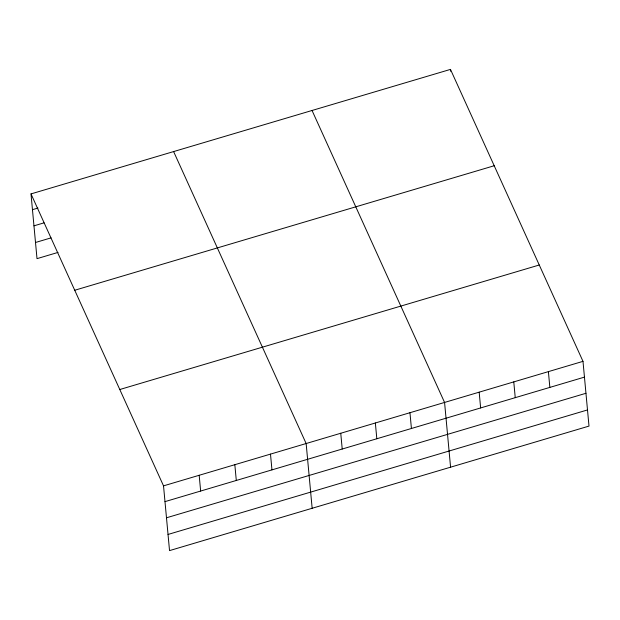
<?xml version="1.0" encoding="UTF-8"?>
<svg xmlns="http://www.w3.org/2000/svg" width="620" height="620" viewBox="0 0 620 620"><rect width="100%" height="100%" fill="white"/><g stroke="black" fill="none" stroke-linecap="round" stroke-linejoin="round"><path stroke-width="0.93" d="M31 193.905L450.469 69.394L582.994 361.351L589 426.095L169.531 550.607L163.525 485.863L31 193.905L37.006 258.649L58.032 252.41M32.465 209.676L37.952 208.049M33.961 225.835L44.02 222.851M35.511 242.49L51.049 237.871M74.733 290.253L494.202 165.742M119.792 389.515L539.261 265.004M163.525 485.863L582.994 361.351M164.99 501.634L584.458 377.123M166.486 517.793L585.954 393.281M168.036 534.448L587.504 409.936M312.046 110.484L444.571 402.442L450.577 467.186M173.616 151.575L306.148 443.532L312.154 508.276M548.39 371.62L549.855 387.399M513.779 381.897L515.243 397.668M450.469 69.394L450.639 71.254M479.175 392.166L480.639 407.937M409.96 412.711L411.424 428.482M375.356 422.987L376.821 438.759M340.752 433.256L342.217 449.027M270.49 454.111L271.955 469.882M234.833 464.698L236.297 480.469M199.183 475.276L200.647 491.048"/></g></svg>
